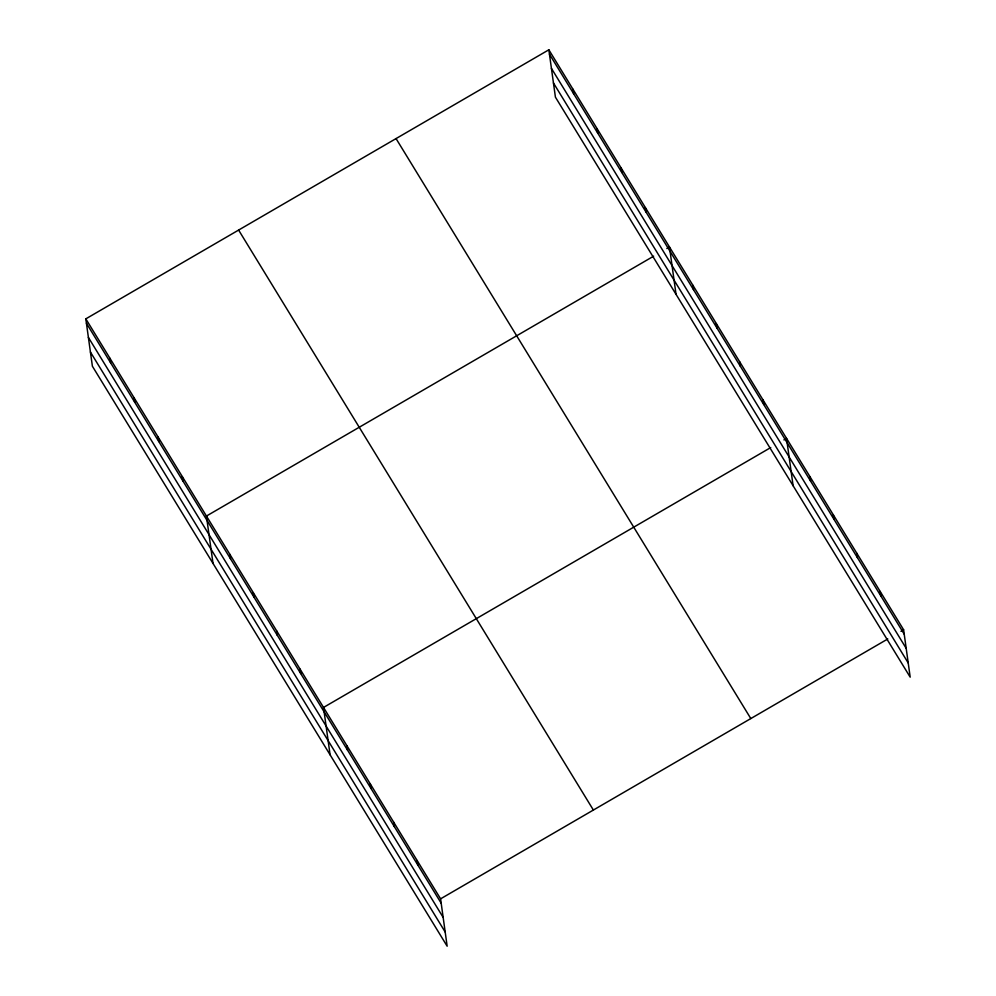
<?xml version="1.0" encoding="UTF-8"?>
<svg xmlns="http://www.w3.org/2000/svg" width="996" height="996" viewBox="0 0 996 996"><rect width="100%" height="100%" fill="white"/><g stroke="black" fill="none" stroke-linecap="round" stroke-linejoin="round"><path stroke-width="1.49" d="M85.818 318.857L440.581 898.84L447.154 946.2L92.391 366.229L85.818 318.857L548.846 49.8L903.609 629.771L910.182 677.143L555.419 97.16L548.846 49.8M653.662 256.171L206.433 516.053L213.007 563.412M666.834 248.527L669.461 246.996L676.035 294.355M770.73 447.565L323.513 707.446L330.087 754.806M783.902 439.908L786.541 438.377L793.102 485.749M440.581 898.84L887.797 638.959M900.969 631.302L903.609 629.771M549.456 54.195L904.219 634.166M551.423 68.375L906.186 648.346M553.452 82.979L908.215 662.963M396.047 138.593L750.81 718.564M238.617 230.076L593.379 810.047M86.428 323.252L441.191 903.223M88.395 337.432L443.158 917.403M90.424 352.049L445.187 932.019M880.19 591.5L880.8 595.882M856.784 553.216L857.394 557.611M833.366 514.944L833.976 519.327M809.947 476.661L810.557 481.056M763.123 400.106L763.733 404.5M739.704 361.822L740.314 366.217M716.298 323.551L716.908 327.945M692.88 285.267L693.49 289.662M645.346 207.554L645.956 211.949M621.218 168.112L621.828 172.507M597.09 128.671L597.7 133.066M572.974 89.242L573.584 93.636M417.162 860.556L417.772 864.951M393.756 822.273L394.366 826.668M370.338 784.001L370.948 788.396M346.919 745.718L347.529 750.113M300.095 669.163L300.705 673.557M276.676 630.891L277.286 635.286M253.27 592.608L253.88 597.002M229.852 554.336L230.462 558.719M182.318 476.611L182.928 481.006M158.19 437.182L158.8 441.564M134.074 397.74L134.672 402.135M109.946 358.299L110.556 362.693"/></g></svg>
